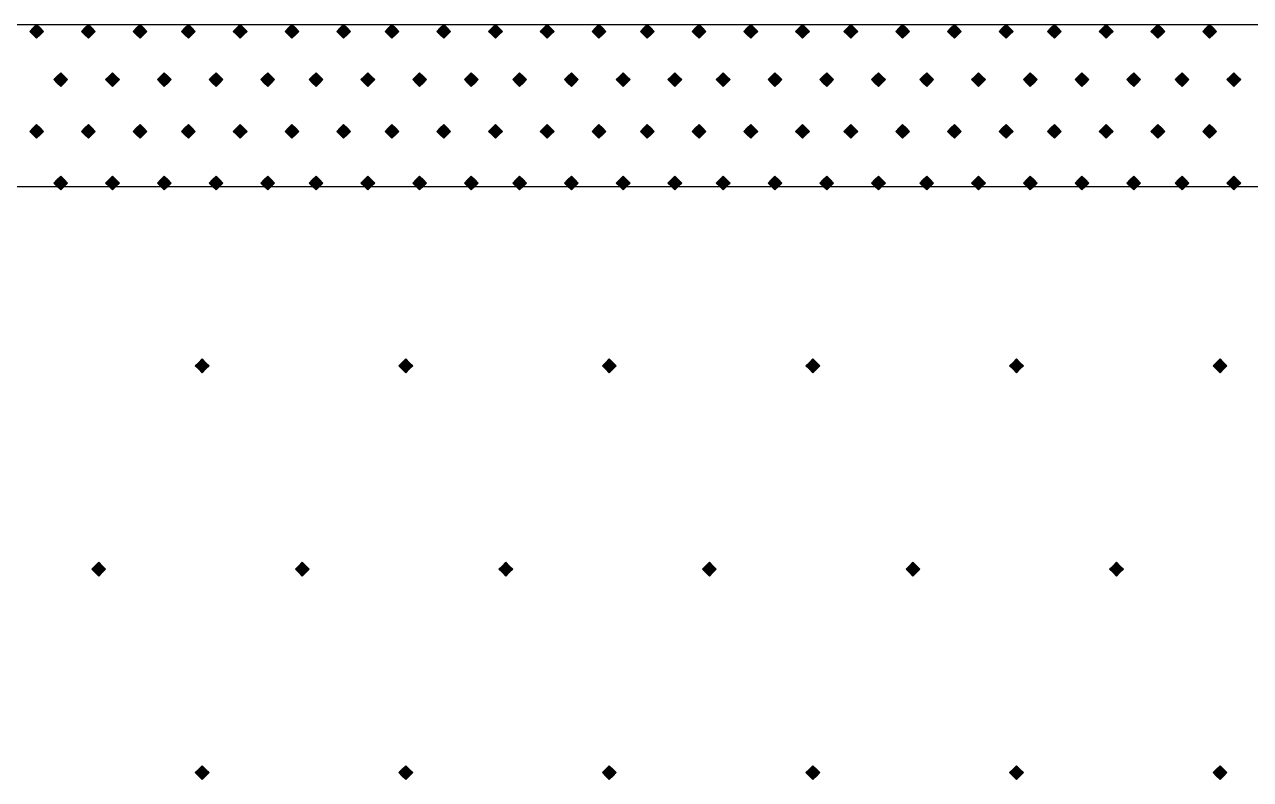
# Model space of a CAD drawing. Header units: millimetres. Extents: x 0 to 420, y 0 to 297.
# Drawn here: x 248.46 to 255.99, y 126.2 to 130.83 of the extents above; entities that cross this region are included whole.
import ezdxf

# ---------------------------------------------------------------- set-up
doc = ezdxf.new("R2010")
doc.units = ezdxf.units.MM

msp = doc.modelspace()

# ---------------------------------------------------------------- hatches: boundary and pattern name
for points in [[(248.539, 130.8312), (248.5178, 130.81), (248.4967, 130.7888), (248.5178, 130.7677), (248.539, 130.7465), (248.5602, 130.7677), (248.5813, 130.7888), (248.5602, 130.81), (248.539, 130.8312)], [(248.8565, 130.8312), (248.8353, 130.81), (248.8142, 130.7888), (248.8353, 130.7677), (248.8565, 130.7465), (248.8777, 130.7677), (248.8988, 130.7888), (248.8777, 130.81), (248.8565, 130.8312)], [(249.174, 130.8312), (249.1528, 130.81), (249.1317, 130.7888), (249.1528, 130.7677), (249.174, 130.7465), (249.1952, 130.7677), (249.2163, 130.7888), (249.1952, 130.81), (249.174, 130.8312)], [(249.4703, 130.8312), (249.4492, 130.81), (249.428, 130.7888), (249.4492, 130.7677), (249.4703, 130.7465), (249.4915, 130.7677), (249.5127, 130.7888), (249.4915, 130.81), (249.4703, 130.8312)], [(249.7878, 130.8312), (249.7667, 130.81), (249.7455, 130.7888), (249.7667, 130.7677), (249.7878, 130.7465), (249.809, 130.7677), (249.8302, 130.7888), (249.809, 130.81), (249.7878, 130.8312)], [(250.1053, 130.8312), (250.0842, 130.81), (250.063, 130.7888), (250.0842, 130.7677), (250.1053, 130.7465), (250.1265, 130.7677), (250.1477, 130.7888), (250.1265, 130.81), (250.1053, 130.8312)], [(250.4228, 130.8312), (250.4017, 130.81), (250.3805, 130.7888), (250.4017, 130.7677), (250.4228, 130.7465), (250.444, 130.7677), (250.4652, 130.7888), (250.444, 130.81), (250.4228, 130.8312)], [(250.7192, 130.8312), (250.698, 130.81), (250.6768, 130.7888), (250.698, 130.7677), (250.7192, 130.7465), (250.7403, 130.7677), (250.7615, 130.7888), (250.7403, 130.81), (250.7192, 130.8312)], [(251.0367, 130.8312), (251.0155, 130.81), (250.9943, 130.7888), (251.0155, 130.7677), (251.0367, 130.7465), (251.0578, 130.7677), (251.079, 130.7888), (251.0578, 130.81), (251.0367, 130.8312)], [(251.3542, 130.8312), (251.333, 130.81), (251.3118, 130.7888), (251.333, 130.7677), (251.3542, 130.7465), (251.3753, 130.7677), (251.3965, 130.7888), (251.3753, 130.81), (251.3542, 130.8312)], [(251.6717, 130.8312), (251.6505, 130.81), (251.6293, 130.7888), (251.6505, 130.7677), (251.6717, 130.7465), (251.6928, 130.7677), (251.714, 130.7888), (251.6928, 130.81), (251.6717, 130.8312)], [(251.9892, 130.8312), (251.968, 130.81), (251.9469, 130.7888), (251.968, 130.7677), (251.9892, 130.7465), (252.0103, 130.7677), (252.0315, 130.7888), (252.0103, 130.81), (251.9892, 130.8312)], [(252.2855, 130.8312), (252.2643, 130.81), (252.2432, 130.7888), (252.2643, 130.7677), (252.2855, 130.7465), (252.3067, 130.7677), (252.3278, 130.7888), (252.3067, 130.81), (252.2855, 130.8312)], [(252.603, 130.8312), (252.5818, 130.81), (252.5607, 130.7888), (252.5818, 130.7677), (252.603, 130.7465), (252.6242, 130.7677), (252.6453, 130.7888), (252.6242, 130.81), (252.603, 130.8312)], [(252.9205, 130.8312), (252.8993, 130.81), (252.8782, 130.7888), (252.8993, 130.7677), (252.9205, 130.7465), (252.9417, 130.7677), (252.9628, 130.7888), (252.9417, 130.81), (252.9205, 130.8312)], [(253.238, 130.8312), (253.2168, 130.81), (253.1957, 130.7888), (253.2168, 130.7677), (253.238, 130.7465), (253.2592, 130.7677), (253.2803, 130.7888), (253.2592, 130.81), (253.238, 130.8312)], [(253.5344, 130.8312), (253.5132, 130.81), (253.492, 130.7888), (253.5132, 130.7677), (253.5344, 130.7465), (253.5555, 130.7677), (253.5767, 130.7888), (253.5555, 130.81), (253.5344, 130.8312)], [(253.8518, 130.8312), (253.8307, 130.81), (253.8095, 130.7888), (253.8307, 130.7677), (253.8518, 130.7465), (253.873, 130.7677), (253.8942, 130.7888), (253.873, 130.81), (253.8518, 130.8312)], [(254.1693, 130.8312), (254.1482, 130.81), (254.127, 130.7888), (254.1482, 130.7677), (254.1693, 130.7465), (254.1905, 130.7677), (254.2117, 130.7888), (254.1905, 130.81), (254.1693, 130.8312)], [(254.4868, 130.8312), (254.4657, 130.81), (254.4445, 130.7888), (254.4657, 130.7677), (254.4868, 130.7465), (254.508, 130.7677), (254.5292, 130.7888), (254.508, 130.81), (254.4868, 130.8312)], [(254.7832, 130.8312), (254.762, 130.81), (254.7408, 130.7888), (254.762, 130.7677), (254.7832, 130.7465), (254.8043, 130.7677), (254.8255, 130.7888), (254.8043, 130.81), (254.7832, 130.8312)], [(255.1007, 130.8312), (255.0795, 130.81), (255.0583, 130.7888), (255.0795, 130.7677), (255.1007, 130.7465), (255.1219, 130.7677), (255.143, 130.7888), (255.1219, 130.81), (255.1007, 130.8312)], [(255.4182, 130.8312), (255.397, 130.81), (255.3758, 130.7888), (255.397, 130.7677), (255.4182, 130.7465), (255.4393, 130.7677), (255.4605, 130.7888), (255.4393, 130.81), (255.4182, 130.8312)], [(255.7357, 130.8312), (255.7145, 130.81), (255.6934, 130.7888), (255.7145, 130.7677), (255.7357, 130.7465), (255.7568, 130.7677), (255.778, 130.7888), (255.7568, 130.81), (255.7357, 130.8312)], [(248.6872, 130.5348), (248.666, 130.5137), (248.6448, 130.4925), (248.666, 130.4713), (248.6872, 130.4502), (248.7083, 130.4713), (248.7295, 130.4925), (248.7083, 130.5137), (248.6872, 130.5348)], [(249.0047, 130.5348), (248.9835, 130.5137), (248.9623, 130.4925), (248.9835, 130.4713), (249.0047, 130.4502), (249.0258, 130.4713), (249.047, 130.4925), (249.0258, 130.5137), (249.0047, 130.5348)], [(249.3222, 130.5348), (249.301, 130.5137), (249.2798, 130.4925), (249.301, 130.4713), (249.3222, 130.4502), (249.3434, 130.4713), (249.3645, 130.4925), (249.3434, 130.5137), (249.3222, 130.5348)], [(249.6397, 130.5348), (249.6185, 130.5137), (249.5973, 130.4925), (249.6185, 130.4713), (249.6397, 130.4502), (249.6608, 130.4713), (249.682, 130.4925), (249.6608, 130.5137), (249.6397, 130.5348)], [(249.9572, 130.5348), (249.936, 130.5137), (249.9148, 130.4925), (249.936, 130.4713), (249.9572, 130.4502), (249.9783, 130.4713), (249.9995, 130.4925), (249.9783, 130.5137), (249.9572, 130.5348)], [(250.2535, 130.5348), (250.2323, 130.5137), (250.2112, 130.4925), (250.2323, 130.4713), (250.2535, 130.4502), (250.2747, 130.4713), (250.2958, 130.4925), (250.2747, 130.5137), (250.2535, 130.5348)], [(250.571, 130.5348), (250.5498, 130.5137), (250.5287, 130.4925), (250.5498, 130.4713), (250.571, 130.4502), (250.5922, 130.4713), (250.6133, 130.4925), (250.5922, 130.5137), (250.571, 130.5348)], [(250.8885, 130.5348), (250.8673, 130.5137), (250.8462, 130.4925), (250.8673, 130.4713), (250.8885, 130.4502), (250.9097, 130.4713), (250.9309, 130.4925), (250.9097, 130.5137), (250.8885, 130.5348)], [(251.206, 130.5348), (251.1848, 130.5137), (251.1637, 130.4925), (251.1848, 130.4713), (251.206, 130.4502), (251.2272, 130.4713), (251.2483, 130.4925), (251.2272, 130.5137), (251.206, 130.5348)], [(251.5023, 130.5348), (251.4812, 130.5137), (251.46, 130.4925), (251.4812, 130.4713), (251.5023, 130.4502), (251.5235, 130.4713), (251.5447, 130.4925), (251.5235, 130.5137), (251.5023, 130.5348)], [(251.8198, 130.5348), (251.7987, 130.5137), (251.7775, 130.4925), (251.7987, 130.4713), (251.8198, 130.4502), (251.841, 130.4713), (251.8622, 130.4925), (251.841, 130.5137), (251.8198, 130.5348)], [(252.1373, 130.5348), (252.1162, 130.5137), (252.095, 130.4925), (252.1162, 130.4713), (252.1373, 130.4502), (252.1585, 130.4713), (252.1797, 130.4925), (252.1585, 130.5137), (252.1373, 130.5348)], [(252.4548, 130.5348), (252.4337, 130.5137), (252.4125, 130.4925), (252.4337, 130.4713), (252.4548, 130.4502), (252.476, 130.4713), (252.4972, 130.4925), (252.476, 130.5137), (252.4548, 130.5348)], [(252.7512, 130.5348), (252.73, 130.5137), (252.7088, 130.4925), (252.73, 130.4713), (252.7512, 130.4502), (252.7723, 130.4713), (252.7935, 130.4925), (252.7723, 130.5137), (252.7512, 130.5348)], [(253.0687, 130.5348), (253.0475, 130.5137), (253.0263, 130.4925), (253.0475, 130.4713), (253.0687, 130.4502), (253.0898, 130.4713), (253.111, 130.4925), (253.0898, 130.5137), (253.0687, 130.5348)], [(253.3862, 130.5348), (253.365, 130.5137), (253.3438, 130.4925), (253.365, 130.4713), (253.3862, 130.4502), (253.4073, 130.4713), (253.4285, 130.4925), (253.4073, 130.5137), (253.3862, 130.5348)], [(253.7037, 130.5348), (253.6825, 130.5137), (253.6613, 130.4925), (253.6825, 130.4713), (253.7037, 130.4502), (253.7248, 130.4713), (253.746, 130.4925), (253.7248, 130.5137), (253.7037, 130.5348)], [(254, 130.5348), (253.9788, 130.5137), (253.9577, 130.4925), (253.9788, 130.4713), (254, 130.4502), (254.0212, 130.4713), (254.0423, 130.4925), (254.0212, 130.5137), (254, 130.5348)], [(254.3175, 130.5348), (254.2963, 130.5137), (254.2752, 130.4925), (254.2963, 130.4713), (254.3175, 130.4502), (254.3387, 130.4713), (254.3598, 130.4925), (254.3387, 130.5137), (254.3175, 130.5348)], [(254.635, 130.5348), (254.6138, 130.5137), (254.5927, 130.4925), (254.6138, 130.4713), (254.635, 130.4502), (254.6562, 130.4713), (254.6773, 130.4925), (254.6562, 130.5137), (254.635, 130.5348)], [(254.9525, 130.5348), (254.9313, 130.5137), (254.9102, 130.4925), (254.9313, 130.4713), (254.9525, 130.4502), (254.9737, 130.4713), (254.9948, 130.4925), (254.9737, 130.5137), (254.9525, 130.5348)], [(255.27, 130.5348), (255.2488, 130.5137), (255.2277, 130.4925), (255.2488, 130.4713), (255.27, 130.4502), (255.2912, 130.4713), (255.3123, 130.4925), (255.2912, 130.5137), (255.27, 130.5348)], [(255.5663, 130.5348), (255.5452, 130.5137), (255.524, 130.4925), (255.5452, 130.4713), (255.5663, 130.4502), (255.5875, 130.4713), (255.6087, 130.4925), (255.5875, 130.5137), (255.5663, 130.5348)], [(255.8838, 130.5348), (255.8627, 130.5137), (255.8415, 130.4925), (255.8627, 130.4713), (255.8838, 130.4502), (255.905, 130.4713), (255.9262, 130.4925), (255.905, 130.5137), (255.8838, 130.5348)], [(248.539, 130.2173), (248.5178, 130.1962), (248.4967, 130.175), (248.5178, 130.1538), (248.539, 130.1327), (248.5602, 130.1538), (248.5813, 130.175), (248.5602, 130.1962), (248.539, 130.2173)], [(248.8565, 130.2173), (248.8353, 130.1962), (248.8142, 130.175), (248.8353, 130.1538), (248.8565, 130.1327), (248.8777, 130.1538), (248.8988, 130.175), (248.8777, 130.1962), (248.8565, 130.2173)], [(249.174, 130.2173), (249.1528, 130.1962), (249.1317, 130.175), (249.1528, 130.1538), (249.174, 130.1327), (249.1952, 130.1538), (249.2163, 130.175), (249.1952, 130.1962), (249.174, 130.2173)], [(249.4703, 130.2173), (249.4492, 130.1962), (249.428, 130.175), (249.4492, 130.1538), (249.4703, 130.1327), (249.4915, 130.1538), (249.5127, 130.175), (249.4915, 130.1962), (249.4703, 130.2173)], [(249.7878, 130.2173), (249.7667, 130.1962), (249.7455, 130.175), (249.7667, 130.1538), (249.7878, 130.1327), (249.809, 130.1538), (249.8302, 130.175), (249.809, 130.1962), (249.7878, 130.2173)], [(250.1053, 130.2173), (250.0842, 130.1962), (250.063, 130.175), (250.0842, 130.1538), (250.1053, 130.1327), (250.1265, 130.1538), (250.1477, 130.175), (250.1265, 130.1962), (250.1053, 130.2173)], [(250.4228, 130.2173), (250.4017, 130.1962), (250.3805, 130.175), (250.4017, 130.1538), (250.4228, 130.1327), (250.444, 130.1538), (250.4652, 130.175), (250.444, 130.1962), (250.4228, 130.2173)], [(250.7192, 130.2173), (250.698, 130.1962), (250.6768, 130.175), (250.698, 130.1538), (250.7192, 130.1327), (250.7403, 130.1538), (250.7615, 130.175), (250.7403, 130.1962), (250.7192, 130.2173)], [(251.0367, 130.2173), (251.0155, 130.1962), (250.9943, 130.175), (251.0155, 130.1538), (251.0367, 130.1327), (251.0578, 130.1538), (251.079, 130.175), (251.0578, 130.1962), (251.0367, 130.2173)], [(251.3542, 130.2173), (251.333, 130.1962), (251.3118, 130.175), (251.333, 130.1538), (251.3542, 130.1327), (251.3753, 130.1538), (251.3965, 130.175), (251.3753, 130.1962), (251.3542, 130.2173)], [(251.6717, 130.2173), (251.6505, 130.1962), (251.6293, 130.175), (251.6505, 130.1538), (251.6717, 130.1327), (251.6928, 130.1538), (251.714, 130.175), (251.6928, 130.1962), (251.6717, 130.2173)], [(251.9892, 130.2173), (251.968, 130.1962), (251.9469, 130.175), (251.968, 130.1538), (251.9892, 130.1327), (252.0103, 130.1538), (252.0315, 130.175), (252.0103, 130.1962), (251.9892, 130.2173)], [(252.2855, 130.2173), (252.2643, 130.1962), (252.2432, 130.175), (252.2643, 130.1538), (252.2855, 130.1327), (252.3067, 130.1538), (252.3278, 130.175), (252.3067, 130.1962), (252.2855, 130.2173)], [(252.603, 130.2173), (252.5818, 130.1962), (252.5607, 130.175), (252.5818, 130.1538), (252.603, 130.1327), (252.6242, 130.1538), (252.6453, 130.175), (252.6242, 130.1962), (252.603, 130.2173)], [(252.9205, 130.2173), (252.8993, 130.1962), (252.8782, 130.175), (252.8993, 130.1538), (252.9205, 130.1327), (252.9417, 130.1538), (252.9628, 130.175), (252.9417, 130.1962), (252.9205, 130.2173)], [(253.238, 130.2173), (253.2168, 130.1962), (253.1957, 130.175), (253.2168, 130.1538), (253.238, 130.1327), (253.2592, 130.1538), (253.2803, 130.175), (253.2592, 130.1962), (253.238, 130.2173)], [(253.5344, 130.2173), (253.5132, 130.1962), (253.492, 130.175), (253.5132, 130.1538), (253.5344, 130.1327), (253.5555, 130.1538), (253.5767, 130.175), (253.5555, 130.1962), (253.5344, 130.2173)], [(253.8518, 130.2173), (253.8307, 130.1962), (253.8095, 130.175), (253.8307, 130.1538), (253.8518, 130.1327), (253.873, 130.1538), (253.8942, 130.175), (253.873, 130.1962), (253.8518, 130.2173)], [(254.1693, 130.2173), (254.1482, 130.1962), (254.127, 130.175), (254.1482, 130.1538), (254.1693, 130.1327), (254.1905, 130.1538), (254.2117, 130.175), (254.1905, 130.1962), (254.1693, 130.2173)], [(254.4868, 130.2173), (254.4657, 130.1962), (254.4445, 130.175), (254.4657, 130.1538), (254.4868, 130.1327), (254.508, 130.1538), (254.5292, 130.175), (254.508, 130.1962), (254.4868, 130.2173)], [(254.7832, 130.2173), (254.762, 130.1962), (254.7408, 130.175), (254.762, 130.1538), (254.7832, 130.1327), (254.8043, 130.1538), (254.8255, 130.175), (254.8043, 130.1962), (254.7832, 130.2173)], [(255.1007, 130.2173), (255.0795, 130.1962), (255.0583, 130.175), (255.0795, 130.1538), (255.1007, 130.1327), (255.1219, 130.1538), (255.143, 130.175), (255.1219, 130.1962), (255.1007, 130.2173)], [(255.4182, 130.2173), (255.397, 130.1962), (255.3758, 130.175), (255.397, 130.1538), (255.4182, 130.1327), (255.4393, 130.1538), (255.4605, 130.175), (255.4393, 130.1962), (255.4182, 130.2173)], [(255.7357, 130.2173), (255.7145, 130.1962), (255.6934, 130.175), (255.7145, 130.1538), (255.7357, 130.1327), (255.7568, 130.1538), (255.778, 130.175), (255.7568, 130.1962), (255.7357, 130.2173)], [(248.6872, 129.8998), (248.666, 129.8787), (248.6448, 129.8575), (248.666, 129.8363), (248.6872, 129.8152), (248.7083, 129.8363), (248.7295, 129.8575), (248.7083, 129.8787), (248.6872, 129.8998)], [(249.0047, 129.8998), (248.9835, 129.8787), (248.9623, 129.8575), (248.9835, 129.8363), (249.0047, 129.8152), (249.0258, 129.8363), (249.047, 129.8575), (249.0258, 129.8787), (249.0047, 129.8998)], [(249.3222, 129.8998), (249.301, 129.8787), (249.2798, 129.8575), (249.301, 129.8363), (249.3222, 129.8152), (249.3434, 129.8363), (249.3645, 129.8575), (249.3434, 129.8787), (249.3222, 129.8998)], [(249.6397, 129.8998), (249.6185, 129.8787), (249.5973, 129.8575), (249.6185, 129.8363), (249.6397, 129.8152), (249.6608, 129.8363), (249.682, 129.8575), (249.6608, 129.8787), (249.6397, 129.8998)], [(249.9572, 129.8998), (249.936, 129.8787), (249.9148, 129.8575), (249.936, 129.8363), (249.9572, 129.8152), (249.9783, 129.8363), (249.9995, 129.8575), (249.9783, 129.8787), (249.9572, 129.8998)], [(250.2535, 129.8998), (250.2323, 129.8787), (250.2112, 129.8575), (250.2323, 129.8363), (250.2535, 129.8152), (250.2747, 129.8363), (250.2958, 129.8575), (250.2747, 129.8787), (250.2535, 129.8998)], [(250.571, 129.8998), (250.5498, 129.8787), (250.5287, 129.8575), (250.5498, 129.8363), (250.571, 129.8152), (250.5922, 129.8363), (250.6133, 129.8575), (250.5922, 129.8787), (250.571, 129.8998)], [(250.8885, 129.8998), (250.8673, 129.8787), (250.8462, 129.8575), (250.8673, 129.8363), (250.8885, 129.8152), (250.9097, 129.8363), (250.9309, 129.8575), (250.9097, 129.8787), (250.8885, 129.8998)], [(251.206, 129.8998), (251.1848, 129.8787), (251.1637, 129.8575), (251.1848, 129.8363), (251.206, 129.8152), (251.2272, 129.8363), (251.2483, 129.8575), (251.2272, 129.8787), (251.206, 129.8998)], [(251.5023, 129.8998), (251.4812, 129.8787), (251.46, 129.8575), (251.4812, 129.8363), (251.5023, 129.8152), (251.5235, 129.8363), (251.5447, 129.8575), (251.5235, 129.8787), (251.5023, 129.8998)], [(251.8198, 129.8998), (251.7987, 129.8787), (251.7775, 129.8575), (251.7987, 129.8363), (251.8198, 129.8152), (251.841, 129.8363), (251.8622, 129.8575), (251.841, 129.8787), (251.8198, 129.8998)], [(252.1373, 129.8998), (252.1162, 129.8787), (252.095, 129.8575), (252.1162, 129.8363), (252.1373, 129.8152), (252.1585, 129.8363), (252.1797, 129.8575), (252.1585, 129.8787), (252.1373, 129.8998)], [(252.4548, 129.8998), (252.4337, 129.8787), (252.4125, 129.8575), (252.4337, 129.8363), (252.4548, 129.8152), (252.476, 129.8363), (252.4972, 129.8575), (252.476, 129.8787), (252.4548, 129.8998)], [(252.7512, 129.8998), (252.73, 129.8787), (252.7088, 129.8575), (252.73, 129.8363), (252.7512, 129.8152), (252.7723, 129.8363), (252.7935, 129.8575), (252.7723, 129.8787), (252.7512, 129.8998)], [(253.0687, 129.8998), (253.0475, 129.8787), (253.0263, 129.8575), (253.0475, 129.8363), (253.0687, 129.8152), (253.0898, 129.8363), (253.111, 129.8575), (253.0898, 129.8787), (253.0687, 129.8998)], [(253.3862, 129.8998), (253.365, 129.8787), (253.3438, 129.8575), (253.365, 129.8363), (253.3862, 129.8152), (253.4073, 129.8363), (253.4285, 129.8575), (253.4073, 129.8787), (253.3862, 129.8998)], [(253.7037, 129.8998), (253.6825, 129.8787), (253.6613, 129.8575), (253.6825, 129.8363), (253.7037, 129.8152), (253.7248, 129.8363), (253.746, 129.8575), (253.7248, 129.8787), (253.7037, 129.8998)], [(254, 129.8998), (253.9788, 129.8787), (253.9577, 129.8575), (253.9788, 129.8363), (254, 129.8152), (254.0212, 129.8363), (254.0423, 129.8575), (254.0212, 129.8787), (254, 129.8998)], [(254.3175, 129.8998), (254.2963, 129.8787), (254.2752, 129.8575), (254.2963, 129.8363), (254.3175, 129.8152), (254.3387, 129.8363), (254.3598, 129.8575), (254.3387, 129.8787), (254.3175, 129.8998)], [(254.635, 129.8998), (254.6138, 129.8787), (254.5927, 129.8575), (254.6138, 129.8363), (254.635, 129.8152), (254.6562, 129.8363), (254.6773, 129.8575), (254.6562, 129.8787), (254.635, 129.8998)], [(254.9525, 129.8998), (254.9313, 129.8787), (254.9102, 129.8575), (254.9313, 129.8363), (254.9525, 129.8152), (254.9737, 129.8363), (254.9948, 129.8575), (254.9737, 129.8787), (254.9525, 129.8998)], [(255.27, 129.8998), (255.2488, 129.8787), (255.2277, 129.8575), (255.2488, 129.8363), (255.27, 129.8152), (255.2912, 129.8363), (255.3123, 129.8575), (255.2912, 129.8787), (255.27, 129.8998)], [(255.5663, 129.8998), (255.5452, 129.8787), (255.524, 129.8575), (255.5452, 129.8363), (255.5663, 129.8152), (255.5875, 129.8363), (255.6087, 129.8575), (255.5875, 129.8787), (255.5663, 129.8998)], [(255.8838, 129.8998), (255.8627, 129.8787), (255.8415, 129.8575), (255.8627, 129.8363), (255.8838, 129.8152), (255.905, 129.8363), (255.9262, 129.8575), (255.905, 129.8787), (255.8838, 129.8998)], [(249.555, 128.778), (249.5338, 128.7568), (249.5127, 128.7357), (249.5338, 128.7145), (249.555, 128.6933), (249.5762, 128.7145), (249.5973, 128.7357), (249.5762, 128.7568), (249.555, 128.778)], [(250.8038, 128.778), (250.7827, 128.7568), (250.7615, 128.7357), (250.7827, 128.7145), (250.8038, 128.6933), (250.825, 128.7145), (250.8462, 128.7357), (250.825, 128.7568), (250.8038, 128.778)], [(252.0527, 128.778), (252.0315, 128.7568), (252.0103, 128.7357), (252.0315, 128.7145), (252.0527, 128.6933), (252.0738, 128.7145), (252.095, 128.7357), (252.0738, 128.7568), (252.0527, 128.778)], [(253.3015, 128.778), (253.2803, 128.7568), (253.2592, 128.7357), (253.2803, 128.7145), (253.3015, 128.6933), (253.3227, 128.7145), (253.3438, 128.7357), (253.3227, 128.7568), (253.3015, 128.778)], [(254.5503, 128.778), (254.5292, 128.7568), (254.508, 128.7357), (254.5292, 128.7145), (254.5503, 128.6933), (254.5715, 128.7145), (254.5927, 128.7357), (254.5715, 128.7568), (254.5503, 128.778)], [(255.7992, 128.778), (255.778, 128.7568), (255.7568, 128.7357), (255.778, 128.7145), (255.7992, 128.6933), (255.8203, 128.7145), (255.8415, 128.7357), (255.8203, 128.7568), (255.7992, 128.778)], [(248.92, 127.5292), (248.8988, 127.508), (248.8777, 127.4868), (248.8988, 127.4657), (248.92, 127.4445), (248.9412, 127.4657), (248.9623, 127.4868), (248.9412, 127.508), (248.92, 127.5292)], [(250.1688, 127.5292), (250.1477, 127.508), (250.1265, 127.4868), (250.1477, 127.4657), (250.1688, 127.4445), (250.19, 127.4657), (250.2112, 127.4868), (250.19, 127.508), (250.1688, 127.5292)], [(251.4177, 127.5292), (251.3965, 127.508), (251.3753, 127.4868), (251.3965, 127.4657), (251.4177, 127.4445), (251.4388, 127.4657), (251.46, 127.4868), (251.4388, 127.508), (251.4177, 127.5292)], [(252.6665, 127.5292), (252.6453, 127.508), (252.6242, 127.4868), (252.6453, 127.4657), (252.6665, 127.4445), (252.6877, 127.4657), (252.7088, 127.4868), (252.6877, 127.508), (252.6665, 127.5292)], [(253.9153, 127.5292), (253.8942, 127.508), (253.873, 127.4868), (253.8942, 127.4657), (253.9153, 127.4445), (253.9365, 127.4657), (253.9577, 127.4868), (253.9365, 127.508), (253.9153, 127.5292)], [(255.1642, 127.5292), (255.143, 127.508), (255.1219, 127.4868), (255.143, 127.4657), (255.1642, 127.4445), (255.1853, 127.4657), (255.2065, 127.4868), (255.1853, 127.508), (255.1642, 127.5292)], [(249.555, 126.2803), (249.5338, 126.2592), (249.5127, 126.238), (249.5338, 126.2168), (249.555, 126.1957), (249.5762, 126.2168), (249.5973, 126.238), (249.5762, 126.2592), (249.555, 126.2803)], [(250.8038, 126.2803), (250.7827, 126.2592), (250.7615, 126.238), (250.7827, 126.2168), (250.8038, 126.1957), (250.825, 126.2168), (250.8462, 126.238), (250.825, 126.2592), (250.8038, 126.2803)], [(252.0527, 126.2803), (252.0315, 126.2592), (252.0103, 126.238), (252.0315, 126.2168), (252.0527, 126.1957), (252.0738, 126.2168), (252.095, 126.238), (252.0738, 126.2592), (252.0527, 126.2803)], [(253.3015, 126.2803), (253.2803, 126.2592), (253.2592, 126.238), (253.2803, 126.2168), (253.3015, 126.1957), (253.3227, 126.2168), (253.3438, 126.238), (253.3227, 126.2592), (253.3015, 126.2803)], [(254.5503, 126.2803), (254.5292, 126.2592), (254.508, 126.238), (254.5292, 126.2168), (254.5503, 126.1957), (254.5715, 126.2168), (254.5927, 126.238), (254.5715, 126.2592), (254.5503, 126.2803)], [(255.7992, 126.2803), (255.778, 126.2592), (255.7568, 126.238), (255.778, 126.2168), (255.7992, 126.1957), (255.8203, 126.2168), (255.8415, 126.238), (255.8203, 126.2592), (255.7992, 126.2803)]]:
    msp.add_hatch(color=7).paths.add_polyline_path(points)

# ---------------------------------------------------------------- linework, layer by layer
at = {"lineweight": 30}
for points in [[(226.822, 130.8312), (261.8105, 130.8312)], [(226.822, 129.8363), (261.8105, 129.8363)]]:
    msp.add_lwpolyline(points, dxfattribs=at)
at = {"lineweight": 0}
for points in [[(248.539, 130.8312), (248.5178, 130.81), (248.4967, 130.7888), (248.5178, 130.7677), (248.539, 130.7465), (248.5602, 130.7677), (248.5813, 130.7888), (248.5602, 130.81)], [(248.8565, 130.8312), (248.8353, 130.81), (248.8142, 130.7888), (248.8353, 130.7677), (248.8565, 130.7465), (248.8777, 130.7677), (248.8988, 130.7888), (248.8777, 130.81)], [(249.174, 130.8312), (249.1528, 130.81), (249.1317, 130.7888), (249.1528, 130.7677), (249.174, 130.7465), (249.1952, 130.7677), (249.2163, 130.7888), (249.1952, 130.81)], [(249.4703, 130.8312), (249.4492, 130.81), (249.428, 130.7888), (249.4492, 130.7677), (249.4703, 130.7465), (249.4915, 130.7677), (249.5127, 130.7888), (249.4915, 130.81)], [(249.7878, 130.8312), (249.7667, 130.81), (249.7455, 130.7888), (249.7667, 130.7677), (249.7878, 130.7465), (249.809, 130.7677), (249.8302, 130.7888), (249.809, 130.81)], [(250.1053, 130.8312), (250.0842, 130.81), (250.063, 130.7888), (250.0842, 130.7677), (250.1053, 130.7465), (250.1265, 130.7677), (250.1477, 130.7888), (250.1265, 130.81)], [(250.4228, 130.8312), (250.4017, 130.81), (250.3805, 130.7888), (250.4017, 130.7677), (250.4228, 130.7465), (250.444, 130.7677), (250.4652, 130.7888), (250.444, 130.81)], [(250.7192, 130.8312), (250.698, 130.81), (250.6768, 130.7888), (250.698, 130.7677), (250.7192, 130.7465), (250.7403, 130.7677), (250.7615, 130.7888), (250.7403, 130.81)], [(251.0367, 130.8312), (251.0155, 130.81), (250.9943, 130.7888), (251.0155, 130.7677), (251.0367, 130.7465), (251.0578, 130.7677), (251.079, 130.7888), (251.0578, 130.81)], [(251.3542, 130.8312), (251.333, 130.81), (251.3118, 130.7888), (251.333, 130.7677), (251.3542, 130.7465), (251.3753, 130.7677), (251.3965, 130.7888), (251.3753, 130.81)], [(251.6717, 130.8312), (251.6505, 130.81), (251.6293, 130.7888), (251.6505, 130.7677), (251.6717, 130.7465), (251.6928, 130.7677), (251.714, 130.7888), (251.6928, 130.81)], [(251.9892, 130.8312), (251.968, 130.81), (251.9469, 130.7888), (251.968, 130.7677), (251.9892, 130.7465), (252.0103, 130.7677), (252.0315, 130.7888), (252.0103, 130.81)], [(252.2855, 130.8312), (252.2643, 130.81), (252.2432, 130.7888), (252.2643, 130.7677), (252.2855, 130.7465), (252.3067, 130.7677), (252.3278, 130.7888), (252.3067, 130.81)], [(252.603, 130.8312), (252.5818, 130.81), (252.5607, 130.7888), (252.5818, 130.7677), (252.603, 130.7465), (252.6242, 130.7677), (252.6453, 130.7888), (252.6242, 130.81)], [(252.9205, 130.8312), (252.8993, 130.81), (252.8782, 130.7888), (252.8993, 130.7677), (252.9205, 130.7465), (252.9417, 130.7677), (252.9628, 130.7888), (252.9417, 130.81)], [(253.238, 130.8312), (253.2168, 130.81), (253.1957, 130.7888), (253.2168, 130.7677), (253.238, 130.7465), (253.2592, 130.7677), (253.2803, 130.7888), (253.2592, 130.81)], [(253.5344, 130.8312), (253.5132, 130.81), (253.492, 130.7888), (253.5132, 130.7677), (253.5344, 130.7465), (253.5555, 130.7677), (253.5767, 130.7888), (253.5555, 130.81)], [(253.8518, 130.8312), (253.8307, 130.81), (253.8095, 130.7888), (253.8307, 130.7677), (253.8518, 130.7465), (253.873, 130.7677), (253.8942, 130.7888), (253.873, 130.81)], [(254.1693, 130.8312), (254.1482, 130.81), (254.127, 130.7888), (254.1482, 130.7677), (254.1693, 130.7465), (254.1905, 130.7677), (254.2117, 130.7888), (254.1905, 130.81)], [(254.4868, 130.8312), (254.4657, 130.81), (254.4445, 130.7888), (254.4657, 130.7677), (254.4868, 130.7465), (254.508, 130.7677), (254.5292, 130.7888), (254.508, 130.81)], [(254.7832, 130.8312), (254.762, 130.81), (254.7408, 130.7888), (254.762, 130.7677), (254.7832, 130.7465), (254.8043, 130.7677), (254.8255, 130.7888), (254.8043, 130.81)], [(255.1007, 130.8312), (255.0795, 130.81), (255.0583, 130.7888), (255.0795, 130.7677), (255.1007, 130.7465), (255.1219, 130.7677), (255.143, 130.7888), (255.1219, 130.81)], [(255.4182, 130.8312), (255.397, 130.81), (255.3758, 130.7888), (255.397, 130.7677), (255.4182, 130.7465), (255.4393, 130.7677), (255.4605, 130.7888), (255.4393, 130.81)], [(255.7357, 130.8312), (255.7145, 130.81), (255.6934, 130.7888), (255.7145, 130.7677), (255.7357, 130.7465), (255.7568, 130.7677), (255.778, 130.7888), (255.7568, 130.81)], [(248.6872, 130.5348), (248.666, 130.5137), (248.6448, 130.4925), (248.666, 130.4713), (248.6872, 130.4502), (248.7083, 130.4713), (248.7295, 130.4925), (248.7083, 130.5137)], [(249.0047, 130.5348), (248.9835, 130.5137), (248.9623, 130.4925), (248.9835, 130.4713), (249.0047, 130.4502), (249.0258, 130.4713), (249.047, 130.4925), (249.0258, 130.5137)], [(249.3222, 130.5348), (249.301, 130.5137), (249.2798, 130.4925), (249.301, 130.4713), (249.3222, 130.4502), (249.3434, 130.4713), (249.3645, 130.4925), (249.3434, 130.5137)], [(249.6397, 130.5348), (249.6185, 130.5137), (249.5973, 130.4925), (249.6185, 130.4713), (249.6397, 130.4502), (249.6608, 130.4713), (249.682, 130.4925), (249.6608, 130.5137)], [(249.9572, 130.5348), (249.936, 130.5137), (249.9148, 130.4925), (249.936, 130.4713), (249.9572, 130.4502), (249.9783, 130.4713), (249.9995, 130.4925), (249.9783, 130.5137)], [(250.2535, 130.5348), (250.2323, 130.5137), (250.2112, 130.4925), (250.2323, 130.4713), (250.2535, 130.4502), (250.2747, 130.4713), (250.2958, 130.4925), (250.2747, 130.5137)], [(250.571, 130.5348), (250.5498, 130.5137), (250.5287, 130.4925), (250.5498, 130.4713), (250.571, 130.4502), (250.5922, 130.4713), (250.6133, 130.4925), (250.5922, 130.5137)], [(250.8885, 130.5348), (250.8673, 130.5137), (250.8462, 130.4925), (250.8673, 130.4713), (250.8885, 130.4502), (250.9097, 130.4713), (250.9309, 130.4925), (250.9097, 130.5137)], [(251.206, 130.5348), (251.1848, 130.5137), (251.1637, 130.4925), (251.1848, 130.4713), (251.206, 130.4502), (251.2272, 130.4713), (251.2483, 130.4925), (251.2272, 130.5137)], [(251.5023, 130.5348), (251.4812, 130.5137), (251.46, 130.4925), (251.4812, 130.4713), (251.5023, 130.4502), (251.5235, 130.4713), (251.5447, 130.4925), (251.5235, 130.5137)], [(251.8198, 130.5348), (251.7987, 130.5137), (251.7775, 130.4925), (251.7987, 130.4713), (251.8198, 130.4502), (251.841, 130.4713), (251.8622, 130.4925), (251.841, 130.5137)], [(252.1373, 130.5348), (252.1162, 130.5137), (252.095, 130.4925), (252.1162, 130.4713), (252.1373, 130.4502), (252.1585, 130.4713), (252.1797, 130.4925), (252.1585, 130.5137)], [(252.4548, 130.5348), (252.4337, 130.5137), (252.4125, 130.4925), (252.4337, 130.4713), (252.4548, 130.4502), (252.476, 130.4713), (252.4972, 130.4925), (252.476, 130.5137)], [(252.7512, 130.5348), (252.73, 130.5137), (252.7088, 130.4925), (252.73, 130.4713), (252.7512, 130.4502), (252.7723, 130.4713), (252.7935, 130.4925), (252.7723, 130.5137)], [(253.0687, 130.5348), (253.0475, 130.5137), (253.0263, 130.4925), (253.0475, 130.4713), (253.0687, 130.4502), (253.0898, 130.4713), (253.111, 130.4925), (253.0898, 130.5137)], [(253.3862, 130.5348), (253.365, 130.5137), (253.3438, 130.4925), (253.365, 130.4713), (253.3862, 130.4502), (253.4073, 130.4713), (253.4285, 130.4925), (253.4073, 130.5137)], [(253.7037, 130.5348), (253.6825, 130.5137), (253.6613, 130.4925), (253.6825, 130.4713), (253.7037, 130.4502), (253.7248, 130.4713), (253.746, 130.4925), (253.7248, 130.5137)], [(254, 130.5348), (253.9788, 130.5137), (253.9577, 130.4925), (253.9788, 130.4713), (254, 130.4502), (254.0212, 130.4713), (254.0423, 130.4925), (254.0212, 130.5137)], [(254.3175, 130.5348), (254.2963, 130.5137), (254.2752, 130.4925), (254.2963, 130.4713), (254.3175, 130.4502), (254.3387, 130.4713), (254.3598, 130.4925), (254.3387, 130.5137)], [(254.635, 130.5348), (254.6138, 130.5137), (254.5927, 130.4925), (254.6138, 130.4713), (254.635, 130.4502), (254.6562, 130.4713), (254.6773, 130.4925), (254.6562, 130.5137)], [(254.9525, 130.5348), (254.9313, 130.5137), (254.9102, 130.4925), (254.9313, 130.4713), (254.9525, 130.4502), (254.9737, 130.4713), (254.9948, 130.4925), (254.9737, 130.5137)], [(255.27, 130.5348), (255.2488, 130.5137), (255.2277, 130.4925), (255.2488, 130.4713), (255.27, 130.4502), (255.2912, 130.4713), (255.3123, 130.4925), (255.2912, 130.5137)], [(255.5663, 130.5348), (255.5452, 130.5137), (255.524, 130.4925), (255.5452, 130.4713), (255.5663, 130.4502), (255.5875, 130.4713), (255.6087, 130.4925), (255.5875, 130.5137)], [(255.8838, 130.5348), (255.8627, 130.5137), (255.8415, 130.4925), (255.8627, 130.4713), (255.8838, 130.4502), (255.905, 130.4713), (255.9262, 130.4925), (255.905, 130.5137)], [(248.539, 130.2173), (248.5178, 130.1962), (248.4967, 130.175), (248.5178, 130.1538), (248.539, 130.1327), (248.5602, 130.1538), (248.5813, 130.175), (248.5602, 130.1962)], [(248.8565, 130.2173), (248.8353, 130.1962), (248.8142, 130.175), (248.8353, 130.1538), (248.8565, 130.1327), (248.8777, 130.1538), (248.8988, 130.175), (248.8777, 130.1962)], [(249.174, 130.2173), (249.1528, 130.1962), (249.1317, 130.175), (249.1528, 130.1538), (249.174, 130.1327), (249.1952, 130.1538), (249.2163, 130.175), (249.1952, 130.1962)], [(249.4703, 130.2173), (249.4492, 130.1962), (249.428, 130.175), (249.4492, 130.1538), (249.4703, 130.1327), (249.4915, 130.1538), (249.5127, 130.175), (249.4915, 130.1962)], [(249.7878, 130.2173), (249.7667, 130.1962), (249.7455, 130.175), (249.7667, 130.1538), (249.7878, 130.1327), (249.809, 130.1538), (249.8302, 130.175), (249.809, 130.1962)], [(250.1053, 130.2173), (250.0842, 130.1962), (250.063, 130.175), (250.0842, 130.1538), (250.1053, 130.1327), (250.1265, 130.1538), (250.1477, 130.175), (250.1265, 130.1962)], [(250.4228, 130.2173), (250.4017, 130.1962), (250.3805, 130.175), (250.4017, 130.1538), (250.4228, 130.1327), (250.444, 130.1538), (250.4652, 130.175), (250.444, 130.1962)], [(250.7192, 130.2173), (250.698, 130.1962), (250.6768, 130.175), (250.698, 130.1538), (250.7192, 130.1327), (250.7403, 130.1538), (250.7615, 130.175), (250.7403, 130.1962)], [(251.0367, 130.2173), (251.0155, 130.1962), (250.9943, 130.175), (251.0155, 130.1538), (251.0367, 130.1327), (251.0578, 130.1538), (251.079, 130.175), (251.0578, 130.1962)], [(251.3542, 130.2173), (251.333, 130.1962), (251.3118, 130.175), (251.333, 130.1538), (251.3542, 130.1327), (251.3753, 130.1538), (251.3965, 130.175), (251.3753, 130.1962)], [(251.6717, 130.2173), (251.6505, 130.1962), (251.6293, 130.175), (251.6505, 130.1538), (251.6717, 130.1327), (251.6928, 130.1538), (251.714, 130.175), (251.6928, 130.1962)], [(251.9892, 130.2173), (251.968, 130.1962), (251.9469, 130.175), (251.968, 130.1538), (251.9892, 130.1327), (252.0103, 130.1538), (252.0315, 130.175), (252.0103, 130.1962)], [(252.2855, 130.2173), (252.2643, 130.1962), (252.2432, 130.175), (252.2643, 130.1538), (252.2855, 130.1327), (252.3067, 130.1538), (252.3278, 130.175), (252.3067, 130.1962)], [(252.603, 130.2173), (252.5818, 130.1962), (252.5607, 130.175), (252.5818, 130.1538), (252.603, 130.1327), (252.6242, 130.1538), (252.6453, 130.175), (252.6242, 130.1962)], [(252.9205, 130.2173), (252.8993, 130.1962), (252.8782, 130.175), (252.8993, 130.1538), (252.9205, 130.1327), (252.9417, 130.1538), (252.9628, 130.175), (252.9417, 130.1962)], [(253.238, 130.2173), (253.2168, 130.1962), (253.1957, 130.175), (253.2168, 130.1538), (253.238, 130.1327), (253.2592, 130.1538), (253.2803, 130.175), (253.2592, 130.1962)], [(253.5344, 130.2173), (253.5132, 130.1962), (253.492, 130.175), (253.5132, 130.1538), (253.5344, 130.1327), (253.5555, 130.1538), (253.5767, 130.175), (253.5555, 130.1962)], [(253.8518, 130.2173), (253.8307, 130.1962), (253.8095, 130.175), (253.8307, 130.1538), (253.8518, 130.1327), (253.873, 130.1538), (253.8942, 130.175), (253.873, 130.1962)], [(254.1693, 130.2173), (254.1482, 130.1962), (254.127, 130.175), (254.1482, 130.1538), (254.1693, 130.1327), (254.1905, 130.1538), (254.2117, 130.175), (254.1905, 130.1962)], [(254.4868, 130.2173), (254.4657, 130.1962), (254.4445, 130.175), (254.4657, 130.1538), (254.4868, 130.1327), (254.508, 130.1538), (254.5292, 130.175), (254.508, 130.1962)], [(254.7832, 130.2173), (254.762, 130.1962), (254.7408, 130.175), (254.762, 130.1538), (254.7832, 130.1327), (254.8043, 130.1538), (254.8255, 130.175), (254.8043, 130.1962)], [(255.1007, 130.2173), (255.0795, 130.1962), (255.0583, 130.175), (255.0795, 130.1538), (255.1007, 130.1327), (255.1219, 130.1538), (255.143, 130.175), (255.1219, 130.1962)], [(255.4182, 130.2173), (255.397, 130.1962), (255.3758, 130.175), (255.397, 130.1538), (255.4182, 130.1327), (255.4393, 130.1538), (255.4605, 130.175), (255.4393, 130.1962)], [(255.7357, 130.2173), (255.7145, 130.1962), (255.6934, 130.175), (255.7145, 130.1538), (255.7357, 130.1327), (255.7568, 130.1538), (255.778, 130.175), (255.7568, 130.1962)], [(248.6872, 129.8998), (248.666, 129.8787), (248.6448, 129.8575), (248.666, 129.8363), (248.6872, 129.8152), (248.7083, 129.8363), (248.7295, 129.8575), (248.7083, 129.8787)], [(249.0047, 129.8998), (248.9835, 129.8787), (248.9623, 129.8575), (248.9835, 129.8363), (249.0047, 129.8152), (249.0258, 129.8363), (249.047, 129.8575), (249.0258, 129.8787)], [(249.3222, 129.8998), (249.301, 129.8787), (249.2798, 129.8575), (249.301, 129.8363), (249.3222, 129.8152), (249.3434, 129.8363), (249.3645, 129.8575), (249.3434, 129.8787)], [(249.6397, 129.8998), (249.6185, 129.8787), (249.5973, 129.8575), (249.6185, 129.8363), (249.6397, 129.8152), (249.6608, 129.8363), (249.682, 129.8575), (249.6608, 129.8787)], [(249.9572, 129.8998), (249.936, 129.8787), (249.9148, 129.8575), (249.936, 129.8363), (249.9572, 129.8152), (249.9783, 129.8363), (249.9995, 129.8575), (249.9783, 129.8787)], [(250.2535, 129.8998), (250.2323, 129.8787), (250.2112, 129.8575), (250.2323, 129.8363), (250.2535, 129.8152), (250.2747, 129.8363), (250.2958, 129.8575), (250.2747, 129.8787)], [(250.571, 129.8998), (250.5498, 129.8787), (250.5287, 129.8575), (250.5498, 129.8363), (250.571, 129.8152), (250.5922, 129.8363), (250.6133, 129.8575), (250.5922, 129.8787)], [(250.8885, 129.8998), (250.8673, 129.8787), (250.8462, 129.8575), (250.8673, 129.8363), (250.8885, 129.8152), (250.9097, 129.8363), (250.9309, 129.8575), (250.9097, 129.8787)], [(251.206, 129.8998), (251.1848, 129.8787), (251.1637, 129.8575), (251.1848, 129.8363), (251.206, 129.8152), (251.2272, 129.8363), (251.2483, 129.8575), (251.2272, 129.8787)], [(251.5023, 129.8998), (251.4812, 129.8787), (251.46, 129.8575), (251.4812, 129.8363), (251.5023, 129.8152), (251.5235, 129.8363), (251.5447, 129.8575), (251.5235, 129.8787)], [(251.8198, 129.8998), (251.7987, 129.8787), (251.7775, 129.8575), (251.7987, 129.8363), (251.8198, 129.8152), (251.841, 129.8363), (251.8622, 129.8575), (251.841, 129.8787)], [(252.1373, 129.8998), (252.1162, 129.8787), (252.095, 129.8575), (252.1162, 129.8363), (252.1373, 129.8152), (252.1585, 129.8363), (252.1797, 129.8575), (252.1585, 129.8787)], [(252.4548, 129.8998), (252.4337, 129.8787), (252.4125, 129.8575), (252.4337, 129.8363), (252.4548, 129.8152), (252.476, 129.8363), (252.4972, 129.8575), (252.476, 129.8787)], [(252.7512, 129.8998), (252.73, 129.8787), (252.7088, 129.8575), (252.73, 129.8363), (252.7512, 129.8152), (252.7723, 129.8363), (252.7935, 129.8575), (252.7723, 129.8787)], [(253.0687, 129.8998), (253.0475, 129.8787), (253.0263, 129.8575), (253.0475, 129.8363), (253.0687, 129.8152), (253.0898, 129.8363), (253.111, 129.8575), (253.0898, 129.8787)], [(253.3862, 129.8998), (253.365, 129.8787), (253.3438, 129.8575), (253.365, 129.8363), (253.3862, 129.8152), (253.4073, 129.8363), (253.4285, 129.8575), (253.4073, 129.8787)], [(253.7037, 129.8998), (253.6825, 129.8787), (253.6613, 129.8575), (253.6825, 129.8363), (253.7037, 129.8152), (253.7248, 129.8363), (253.746, 129.8575), (253.7248, 129.8787)], [(254, 129.8998), (253.9788, 129.8787), (253.9577, 129.8575), (253.9788, 129.8363), (254, 129.8152), (254.0212, 129.8363), (254.0423, 129.8575), (254.0212, 129.8787)], [(254.3175, 129.8998), (254.2963, 129.8787), (254.2752, 129.8575), (254.2963, 129.8363), (254.3175, 129.8152), (254.3387, 129.8363), (254.3598, 129.8575), (254.3387, 129.8787)], [(254.635, 129.8998), (254.6138, 129.8787), (254.5927, 129.8575), (254.6138, 129.8363), (254.635, 129.8152), (254.6562, 129.8363), (254.6773, 129.8575), (254.6562, 129.8787)], [(254.9525, 129.8998), (254.9313, 129.8787), (254.9102, 129.8575), (254.9313, 129.8363), (254.9525, 129.8152), (254.9737, 129.8363), (254.9948, 129.8575), (254.9737, 129.8787)], [(255.27, 129.8998), (255.2488, 129.8787), (255.2277, 129.8575), (255.2488, 129.8363), (255.27, 129.8152), (255.2912, 129.8363), (255.3123, 129.8575), (255.2912, 129.8787)], [(255.5663, 129.8998), (255.5452, 129.8787), (255.524, 129.8575), (255.5452, 129.8363), (255.5663, 129.8152), (255.5875, 129.8363), (255.6087, 129.8575), (255.5875, 129.8787)], [(255.8838, 129.8998), (255.8627, 129.8787), (255.8415, 129.8575), (255.8627, 129.8363), (255.8838, 129.8152), (255.905, 129.8363), (255.9262, 129.8575), (255.905, 129.8787)], [(249.555, 128.778), (249.5338, 128.7568), (249.5127, 128.7357), (249.5338, 128.7145), (249.555, 128.6933), (249.5762, 128.7145), (249.5973, 128.7357), (249.5762, 128.7568)], [(250.8038, 128.778), (250.7827, 128.7568), (250.7615, 128.7357), (250.7827, 128.7145), (250.8038, 128.6933), (250.825, 128.7145), (250.8462, 128.7357), (250.825, 128.7568)], [(252.0527, 128.778), (252.0315, 128.7568), (252.0103, 128.7357), (252.0315, 128.7145), (252.0527, 128.6933), (252.0738, 128.7145), (252.095, 128.7357), (252.0738, 128.7568)], [(253.3015, 128.778), (253.2803, 128.7568), (253.2592, 128.7357), (253.2803, 128.7145), (253.3015, 128.6933), (253.3227, 128.7145), (253.3438, 128.7357), (253.3227, 128.7568)], [(254.5503, 128.778), (254.5292, 128.7568), (254.508, 128.7357), (254.5292, 128.7145), (254.5503, 128.6933), (254.5715, 128.7145), (254.5927, 128.7357), (254.5715, 128.7568)], [(255.7992, 128.778), (255.778, 128.7568), (255.7568, 128.7357), (255.778, 128.7145), (255.7992, 128.6933), (255.8203, 128.7145), (255.8415, 128.7357), (255.8203, 128.7568)], [(248.92, 127.5292), (248.8988, 127.508), (248.8777, 127.4868), (248.8988, 127.4657), (248.92, 127.4445), (248.9412, 127.4657), (248.9623, 127.4868), (248.9412, 127.508)], [(250.1688, 127.5292), (250.1477, 127.508), (250.1265, 127.4868), (250.1477, 127.4657), (250.1688, 127.4445), (250.19, 127.4657), (250.2112, 127.4868), (250.19, 127.508)], [(251.4177, 127.5292), (251.3965, 127.508), (251.3753, 127.4868), (251.3965, 127.4657), (251.4177, 127.4445), (251.4388, 127.4657), (251.46, 127.4868), (251.4388, 127.508)], [(252.6665, 127.5292), (252.6453, 127.508), (252.6242, 127.4868), (252.6453, 127.4657), (252.6665, 127.4445), (252.6877, 127.4657), (252.7088, 127.4868), (252.6877, 127.508)], [(253.9153, 127.5292), (253.8942, 127.508), (253.873, 127.4868), (253.8942, 127.4657), (253.9153, 127.4445), (253.9365, 127.4657), (253.9577, 127.4868), (253.9365, 127.508)], [(255.1642, 127.5292), (255.143, 127.508), (255.1219, 127.4868), (255.143, 127.4657), (255.1642, 127.4445), (255.1853, 127.4657), (255.2065, 127.4868), (255.1853, 127.508)], [(249.555, 126.2803), (249.5338, 126.2592), (249.5127, 126.238), (249.5338, 126.2168), (249.555, 126.1957), (249.5762, 126.2168), (249.5973, 126.238), (249.5762, 126.2592)], [(250.8038, 126.2803), (250.7827, 126.2592), (250.7615, 126.238), (250.7827, 126.2168), (250.8038, 126.1957), (250.825, 126.2168), (250.8462, 126.238), (250.825, 126.2592)], [(252.0527, 126.2803), (252.0315, 126.2592), (252.0103, 126.238), (252.0315, 126.2168), (252.0527, 126.1957), (252.0738, 126.2168), (252.095, 126.238), (252.0738, 126.2592)], [(253.3015, 126.2803), (253.2803, 126.2592), (253.2592, 126.238), (253.2803, 126.2168), (253.3015, 126.1957), (253.3227, 126.2168), (253.3438, 126.238), (253.3227, 126.2592)], [(254.5503, 126.2803), (254.5292, 126.2592), (254.508, 126.238), (254.5292, 126.2168), (254.5503, 126.1957), (254.5715, 126.2168), (254.5927, 126.238), (254.5715, 126.2592)], [(255.7992, 126.2803), (255.778, 126.2592), (255.7568, 126.238), (255.778, 126.2168), (255.7992, 126.1957), (255.8203, 126.2168), (255.8415, 126.238), (255.8203, 126.2592)]]:
    msp.add_lwpolyline(points, close=True, dxfattribs=at)

doc.saveas('drawing.dxf')
